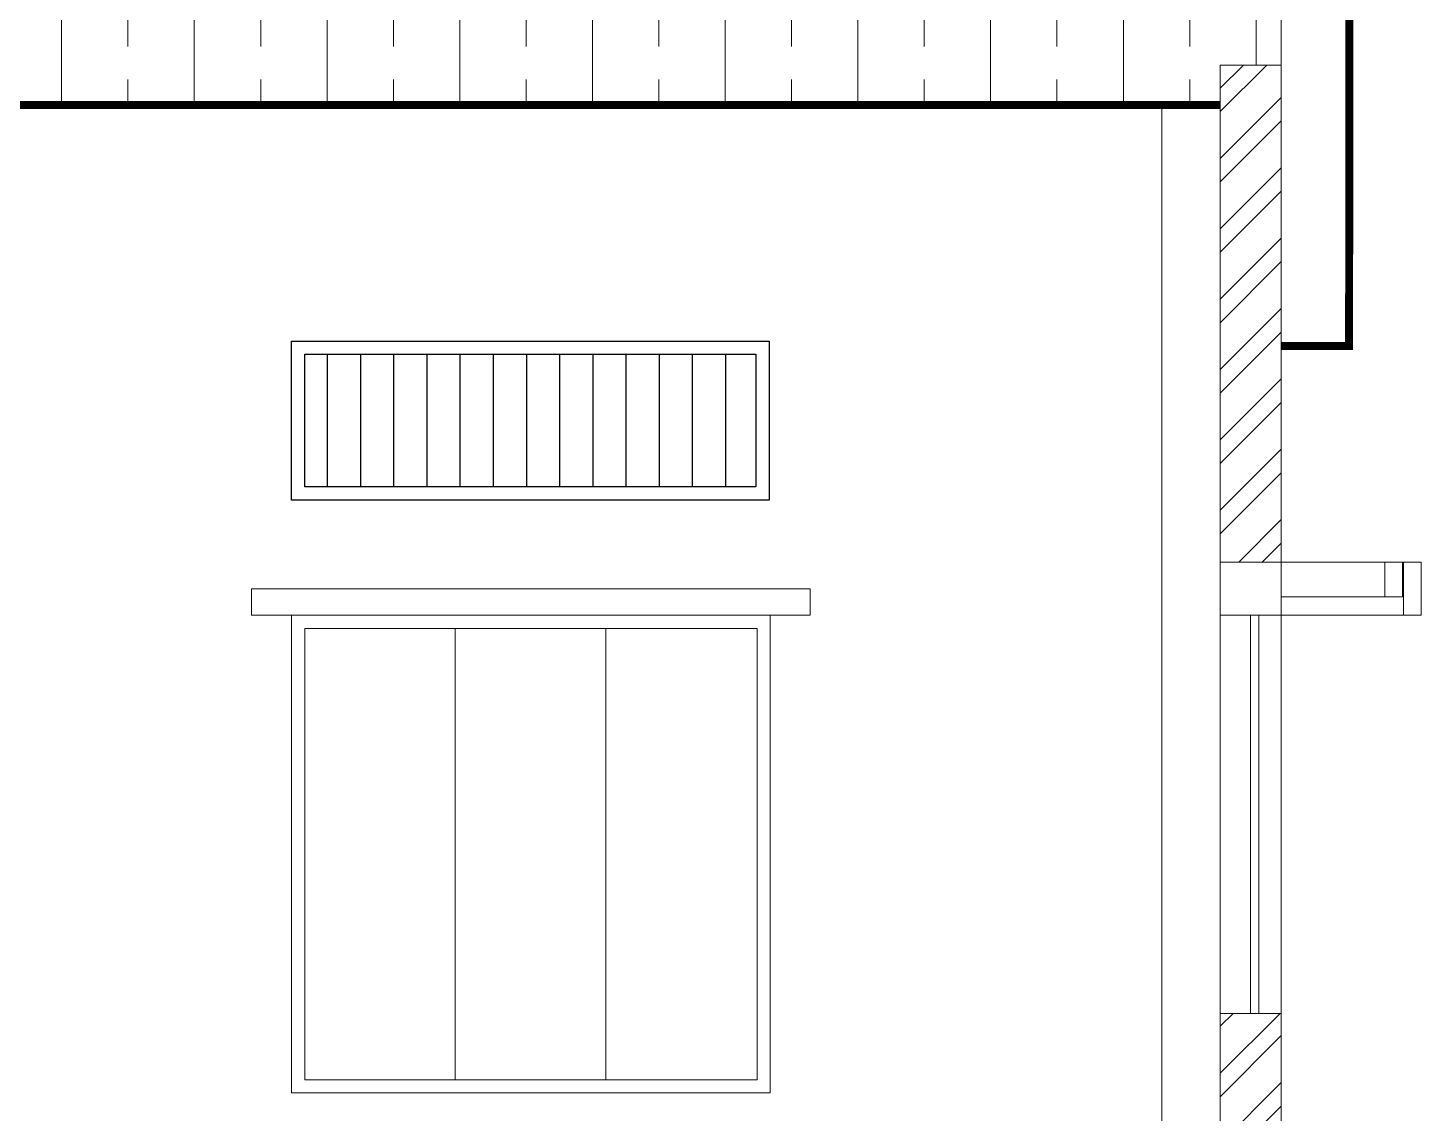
# Model space of a CAD drawing. Header units: metres. Extents: x 1521 to 1862, y -130 to 121.
# Drawn here: x 1553.3 to 1558.55, y 1.24 to 5.33 of the extents above; entities that cross this region are included whole.
import ezdxf

# ---------------------------------------------------------------- set-up
doc = ezdxf.new("R2010")
doc.units = ezdxf.units.M
doc.header["$MEASUREMENT"] = 0
doc.layers.add('A-WALL', color=250, linetype='Continuous', lineweight=30)
doc.layers.add('WALL', color=251, linetype='Continuous')
pattern_1 = [(45, (949.48463, -1818.71925), (-0.132582521, 0.132582521), []), (45, (949.57302, -1818.71925), (-0.132582521, 0.132582521), [])]

msp = doc.modelspace()

# ---------------------------------------------------------------- hatches: boundary and pattern name
at = {"layer": 'A-WALL', "lineweight": 5, "ltscale": 5}
h = msp.add_hatch(dxfattribs=at)
h.set_pattern_fill('ANSI33', color=256, scale=2, angle=45)
h.set_pattern_definition([(90, (147.42434, 49.2592), (-0.5, 0), []), (90, (147.67434, 49.5092), (-0.5, 0), [0.25, -0.125])])
h.paths.add_polyline_path([(1558.01976, 7.24508), (1557.97664, 7.27719), (1556.05743, 7.46359), (1556.01976, 7.44299), (1555.98237, 7.47088), (1554.05168, 7.6584), (1554.01976, 7.64091), (1553.98807, 7.66458), (1552.04596, 7.85321), (1552.01976, 7.83882), (1551.99375, 7.85828), (1550.04025, 8.04802), (1550.01976, 8.03673), (1549.99941, 8.05199), (1548.03457, 8.24282), (1548.01976, 8.23465), (1548.00505, 8.24569), (1546.02891, 8.43763), (1546.01976, 8.43256), (1546.01067, 8.4394), (1544.02327, 8.63243), (1544.01976, 8.63048), (1544.0154, 8.63319), (1542.76976, 8.75417), (1527.51976, 7.24508), (1527.51976, 5.18945), (1527.74976, 5.18945), (1527.74976, 5.03867), (1557.78976, 5.03867), (1557.78976, 5.18945), (1558.01976, 5.18945)])
h.paths.add_polyline_path([(1542.4666, 7.3666), (1543.75606, 7.3666), (1543.75606, 7.80637), (1542.4666, 7.80637)], flags=24)
at = {"layer": 'A-WALL', "lineweight": 5, "ltscale": 2}
h = msp.add_hatch(dxfattribs=at)
h.set_pattern_fill('ANSI32', color=256, scale=0.5)
h.set_pattern_definition(pattern_1)
h.paths.add_polyline_path([(1558.01976, 5.18945), (1557.78976, 5.18945), (1557.78976, 3.31573), (1558.01976, 3.31573)])
h = msp.add_hatch(dxfattribs=at)
h.set_pattern_fill('ANSI32', color=256, scale=0.5)
h.set_pattern_definition(pattern_1)
h.paths.add_polyline_path([(1558.01976, 1.61573), (1557.78976, 1.61573), (1557.78976, 0.17616), (1558.01976, 0.17616)])
at = {"layer": 'WALL'}
h = msp.add_hatch(dxfattribs=at)
h.set_pattern_fill('ANSI31', color=256, angle=45)
h.set_pattern_definition([(90, (-581.69823, 2045.42591), (-0.125, 0), [])])
h.paths.add_polyline_path([(1554.34059, 4.0994), (1554.34059, 3.5994), (1556.04059, 3.5994), (1556.04059, 4.0994)])

# ---------------------------------------------------------------- linework, layer by layer
at = {"layer": 'A-WALL', "lineweight": 5, "ltscale": 5}
for p, q in [((1558.01976, 0.17616), (1558.01976, 7.27097)), ((1557.78976, 0.17616), (1557.78976, 5.18945)), ((1557.78976, 5.18945), (1558.01976, 5.18945)), ((1557.56976, 0.17616), (1557.56976, 5.03867)), ((1558.01976, 3.31573), (1557.78976, 3.31573)), ((1557.78976, 3.11573), (1557.78976, 3.31573)), ((1558.01976, 3.31573), (1558.47976, 3.31573)), ((1558.08649, 3.31573), (1558.54649, 3.31573)), ((1558.40976, 3.18573), (1558.40976, 3.31573)), ((1558.47649, 3.18573), (1558.47649, 3.31573)), ((1558.47976, 3.11573), (1558.47976, 3.31573)), ((1558.54649, 3.11573), (1558.54649, 3.31573)), ((1554.14059, 3.21573), (1556.24459, 3.21573)), ((1554.14059, 3.11573), (1554.14059, 3.21573)), ((1556.24459, 3.11573), (1556.24459, 3.21573)), ((1558.01976, 3.18573), (1558.40976, 3.18573)), ((1558.08649, 3.18573), (1558.47649, 3.18573)), ((1554.14059, 3.11573), (1556.24459, 3.11573)), ((1554.29059, 1.31573), (1554.29059, 3.11573)), ((1554.29059, 3.11573), (1556.09459, 3.11573)), ((1556.09459, 1.31573), (1556.09459, 3.11573)), ((1558.01976, 3.11573), (1557.78976, 3.11573)), ((1557.9032, 1.61573), (1557.9032, 3.11573)), ((1557.93495, 1.61573), (1557.93495, 3.11573)), ((1558.01976, 3.11573), (1558.47976, 3.11573)), ((1558.08649, 3.11573), (1558.54649, 3.11573)), ((1554.34059, 1.36573), (1554.34059, 3.06573)), ((1554.34059, 3.06573), (1556.04459, 3.06573)), ((1554.90759, 3.06573), (1554.90759, 1.36573)), ((1555.47459, 3.06573), (1555.47459, 1.36573)), ((1556.04459, 1.36573), (1556.04459, 3.06573)), ((1558.01976, 1.61573), (1557.78976, 1.61573)), ((1556.04459, 1.36573), (1554.34059, 1.36573)), ((1556.09459, 1.31573), (1554.29059, 1.31573))]:
    msp.add_line(p, q, dxfattribs=at)
at = {"layer": 'A-WALL', "lineweight": 5, "ltscale": 5, "const_width": 0.03}
msp.add_lwpolyline([(1558.01976, 4.13018), (1558.27511, 4.13018), (1558.27872, 7.96298)], dxfattribs=at)
at = {"layer": 'A-WALL', "lineweight": 5, "ltscale": 5}
msp.add_lwpolyline([(1527.74976, 5.03867, 0.03, 0.03, 0), (1557.78976, 5.03867, 0, 0, 0)], format="xyseb", dxfattribs=at)
msp.add_lwpolyline([(1558.01976, 3.11573), (1558.01976, 2.12563)], dxfattribs=at)
at = {"layer": 'WALL'}
for points in [[(1554.29059, 4.1494), (1556.09059, 4.1494), (1556.09059, 3.5494), (1554.29059, 3.5494)], [(1554.34059, 4.0994), (1556.04059, 4.0994), (1556.04059, 3.5994), (1554.34059, 3.5994)], [(1554.34059, 4.0994), (1556.04059, 4.0994), (1556.04059, 3.5994), (1554.34059, 3.5994)]]:
    msp.add_lwpolyline(points, close=True, dxfattribs=at)

doc.saveas('drawing.dxf')
